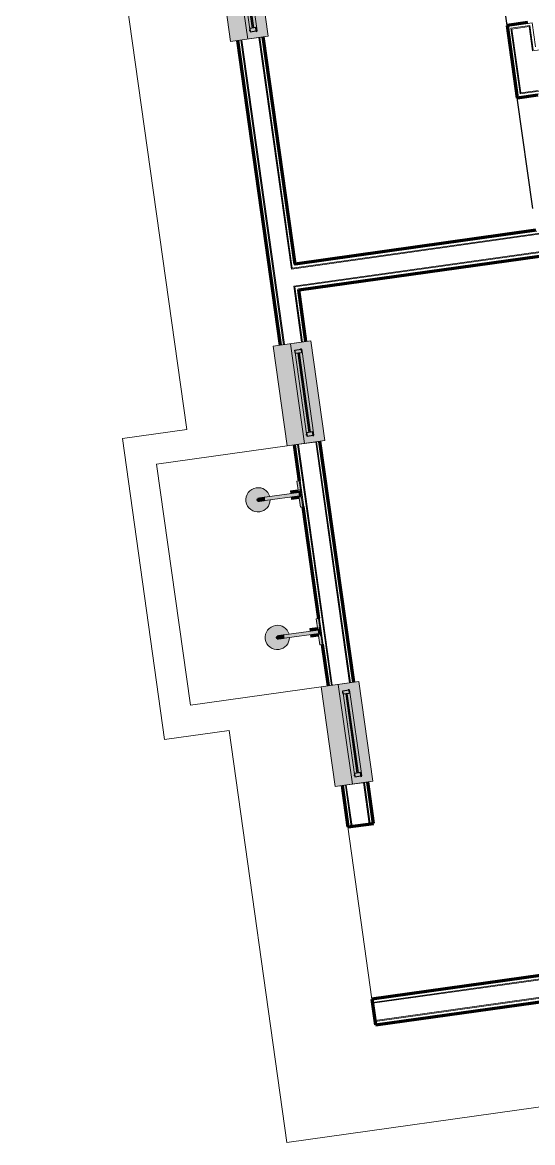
# Model space of a CAD drawing. Extents: x 1450 to 1868, y 82 to 351.
# Drawn here: x 1583.76 to 1586.12, y 210.08 to 215.23 of the extents above; entities that cross this region are included whole.
import ezdxf

# ---------------------------------------------------------------- set-up
doc = ezdxf.new("R2010")
doc.units = 0
doc.header["$LTSCALE"] = 0.5
for name, color, linetype, lineweight in [('A-FLOR', 192, 'CONTINUOUS', 9), ('A-GLAZ', 151, 'CONTINUOUS', 9), ('A-WALL', 113, 'CONTINUOUS', 30), ('P-SANR-FIXT', 6, 'CONTINUOUS', 9)]:
    doc.layers.add(name, color=color, linetype=linetype, lineweight=lineweight)

# ---------------------------------------------------------------- blocks, each defined once
blk = doc.blocks.new('Janela Maxim-air - 1 Módulo - Janela Metálica 50x60cm-3444102-Planta Baixa')
at = {"layer": 'A-GLAZ'}
h = blk.add_hatch(color=256, dxfattribs=at)
h.paths.add_polyline_path([(290, -115), (290, 104), (-290, 104), (-290, -115), (66.5, -115)], flags=0)
h.paths.add_polyline_path([(250, 5.1), (-250, 5.5), (-250, 5.5), (-250, 45.1), (250, 45.1), (250, 5.5)], flags=0)
blk.add_hatch(color=256, dxfattribs=at).paths.add_polyline_path([(250, 5.1), (250, 45.1), (-250, 45.1), (-250, 5.1), (83.4, 5.1)], flags=0)
for p, q in [((290, 104), (-290, 104)), ((-290, 104), (-290, -115)), ((-290, -75), (-290, 75)), ((290, -115), (290, 104)), ((290, -75), (290, 75)), ((-250, 5.1), (-250, 45.1)), ((-250, 45.1), (250, 45.1)), ((250, 5.1), (-250, 5.1)), ((250, 45.1), (250, 5.1)), ((-290, -15), (290, -15)), ((-290, -115), (290, -115))]:
    blk.add_line(p, q, dxfattribs=at)
at = {"layer": 'A-GLAZ', "lineweight": 25}
for p, q in [((-250, 40.5), (-255, 40.5)), ((-250, 5.5), (-250, 40.5)), ((-250, 40.5), (-230, 40.5)), ((-230, 5.5), (-250, 5.5)), ((-240, 5.5), (-240, 0.5)), ((-230, 40.5), (-230, 5.5)), ((-230, 26.5), (230, 26.5)), ((-230, 19.5), (230, 19.5)), ((250, 40.5), (230, 40.5)), ((230, 40.5), (230, 5.5)), ((230, 5.5), (250, 5.5)), ((240, 0.5), (240, 5.5)), ((250, 40.5), (255, 40.5)), ((250, 5.5), (250, 40.5))]:
    blk.add_line(p, q, dxfattribs=at)
blk = doc.blocks.new('Janela Maxim-air - 1 Módulo - Janela Metálica 50x60cm-3155715-Planta Baixa')
at = {"layer": 'A-GLAZ'}
h = blk.add_hatch(color=256, dxfattribs=at)
h.paths.add_polyline_path([(-290, 104), (-290, -115), (290, -115), (290, 104), (75, 104)], flags=0)
h.paths.add_polyline_path([(-250, 45.1), (250, 45.1), (250, 5.1), (-250, 5.5), (-250, 5.5), (-250, 44.4)], flags=0)
blk.add_hatch(color=256, dxfattribs=at).paths.add_polyline_path([(-250, 45.1), (-250, 5.1), (250, 5.1), (250, 45.1), (-158.5, 45.1)], flags=0)
for p, q in [((290, 104), (-290, 104)), ((-290, 104), (-290, -115)), ((-290, -75), (-290, 75)), ((290, -115), (290, 104)), ((290, -75), (290, 75)), ((-250, 5.1), (-250, 45.1)), ((-250, 45.1), (250, 45.1)), ((250, 5.1), (-250, 5.1)), ((250, 45.1), (250, 5.1)), ((-290, -15), (290, -15)), ((-290, -115), (290, -115))]:
    blk.add_line(p, q, dxfattribs=at)
at = {"layer": 'A-GLAZ', "lineweight": 25}
for p, q in [((-250, 40.5), (-255, 40.5)), ((-250, 5.5), (-250, 40.5)), ((-250, 40.5), (-230, 40.5)), ((-230, 5.5), (-250, 5.5)), ((-240, 5.5), (-240, 0.5)), ((-230, 40.5), (-230, 5.5)), ((-230, 26.5), (230, 26.5)), ((-230, 19.5), (230, 19.5)), ((250, 40.5), (230, 40.5)), ((230, 40.5), (230, 5.5)), ((230, 5.5), (250, 5.5)), ((240, 0.5), (240, 5.5)), ((250, 40.5), (255, 40.5)), ((250, 5.5), (250, 40.5))]:
    blk.add_line(p, q, dxfattribs=at)
blk = doc.blocks.new('Chuveiro Elétrico - de parede-169925-Planta Baixa')
at = {"layer": 'P-SANR-FIXT'}
h = blk.add_hatch(color=256, dxfattribs=at)
h.paths.add_polyline_path([(76.2, 70.6), (76.2, 84.9), (25.4, 84.4), (25, 81.7), (15.2, 81.3), (14.7, 73.8), (9.4, 73.4), (9.4, 70.6), (74.2, 70.6)], flags=0)
h.paths.add_polyline_path([(-9.4, 70.6), (-9.4, 73.8), (-15.2, 73.9), (-15.2, 81.7), (-25.4, 82.2), (-25.4, 84.9), (-76.2, 84.5), (-76.2, 70.6), (-9.5, 70.6)], flags=0)
for points in [[(25.4, 81.7), (25, 84.9), (-25.4, 84.9), (-25, 81.7), (24.5, 81.7)], [(15.2, 73.8), (14.7, 81.7), (-15.2, 81.3), (-14.7, 73.8), (14.7, 73.8)], [(9.4, -124.7), (9.1, 73.8), (-9.4, 73.6), (-9.1, -124.7), (9.1, -124.7)], [(67.1, -183.5), (69.5, -165.5), (67.1, -147.4), (60.1, -130.5), (49, -116.1), (34.5, -105), (17.7, -98), (9.4, -96.9), (9.1, -167.6), (7.1, -171.2), (5.4, -172.8), (3.4, -173.8), (1.5, -174.3), (-2.1, -174.3), (-3.9, -173.6), (-5.6, -172.6), (-7.8, -170.3), (-8.6, -168.6), (-9.3, -165.6), (-9.4, -161.2), (-9.4, -96.8), (-19.5, -98.4), (-35.3, -105), (-49.8, -116.1), (-60.9, -130.5), (-67.9, -147.4), (-70.2, -165.5), (-67.9, -183.5), (-60.9, -200.4), (-49.8, -214.8), (-35.3, -225.9), (-18.5, -232.9), (-0.4, -235.3), (17.7, -232.9), (34.5, -225.9), (49, -214.8), (60.1, -200.4), (66.8, -184.1)], [(9.1, -167.6), (9.4, -158.6), (9.1, -124.7), (-9.4, -124.7), (-9.1, -167.6), (-7.2, -171), (-5.6, -172.6), (-3.9, -173.6), (-1.1, -174.4), (1.6, -174.3), (3.4, -173.8), (6.3, -172), (7.1, -171.2), (8.5, -168.9)]]:
    blk.add_hatch(color=256, dxfattribs=at).paths.add_polyline_path(points, flags=0)
h = blk.add_hatch(color=256, dxfattribs=at)
h.paths.add_polyline_path([(25.4, 26.2), (25.4, 70.6), (9.4, 70.2), (9.4, 26.2), (24.5, 26.2)], flags=0)
h.paths.add_polyline_path([(-9.4, 26.2), (-9.8, 70.6), (-25.4, 70.6), (-25.4, 26.2), (-11.4, 26.2)], flags=0)
for p, q in [((-76.2, 84.9), (-76.2, 70.6)), ((-9.5, 70.6), (-76.2, 70.6)), ((-75.9, 84.9), (-25.6, 84.9)), ((-25.4, 84.9), (-25.4, 81.7)), ((-25.4, 84.9), (25.4, 84.9)), ((25.4, 81.7), (-25.4, 81.7)), ((-25.4, 70.6), (-25.4, 26.2)), ((-15.2, 81.7), (-15.2, 73.8)), ((15.2, 73.8), (-15.2, 73.8)), ((-9.4, 73.8), (-9.4, -124.7)), ((9.4, -124.7), (9.4, 73.8)), ((76.2, 70.6), (9.5, 70.6)), ((15.2, 73.8), (15.2, 81.7)), ((25.4, 81.7), (25.4, 84.9)), ((25.4, 26.2), (25.4, 70.6)), ((25.6, 84.9), (75.9, 84.9)), ((76.2, 70.6), (76.2, 84.9)), ((-9.4, 26.2), (-25.4, 26.2)), ((25.4, 26.2), (9.4, 26.2))]:
    blk.add_line(p, q, dxfattribs=at)
at = {"layer": 'P-SANR-FIXT', "flags": 128}
for points in [[(-9.4, -124.7), (-9.4, -126.3), (-9.4, -128), (-9.4, -129.6), (-9.4, -131.2), (-9.4, -132.8), (-9.4, -134.3), (-9.4, -135.9), (-9.4, -137.4), (-9.4, -139), (-9.4, -140.5), (-9.4, -141.9), (-9.4, -143.4), (-9.4, -144.8), (-9.4, -146.2), (-9.4, -147.5), (-9.4, -148.9), (-9.4, -150.1), (-9.4, -151.4), (-9.4, -152.6), (-9.4, -153.7), (-9.4, -154.8), (-9.4, -155.9), (-9.4, -156.9), (-9.4, -157.8), (-9.4, -158.7), (-9.4, -159.6), (-9.4, -160.4), (-9.4, -161.1), (-9.4, -161.8), (-9.4, -162.4), (-9.4, -162.9), (-9.4, -163.4), (-9.4, -163.9), (-9.4, -164.2), (-9.4, -164.5), (-9.4, -164.8), (-9.4, -165), (-9.4, -165.1), (-9.4, -165.1), (-9.4, -165.1)], [(9.4, -165.1), (9.4, -165.1), (9.4, -165), (9.4, -164.8), (9.4, -164.6), (9.4, -164.3), (9.4, -164), (9.4, -163.6), (9.4, -163.1), (9.4, -162.5), (9.4, -161.9), (9.4, -161.3), (9.4, -160.6), (9.4, -159.8), (9.4, -159), (9.4, -158.1), (9.4, -157.1), (9.4, -156.1), (9.4, -155.1), (9.4, -154), (9.4, -152.9), (9.4, -151.7), (9.4, -150.5), (9.4, -149.2), (9.4, -147.9), (9.4, -146.6), (9.4, -145.2), (9.4, -143.8), (9.4, -142.3), (9.4, -140.9), (9.4, -139.4), (9.4, -137.8), (9.4, -136.3), (9.4, -134.8), (9.4, -133.2), (9.4, -131.6), (9.4, -130), (9.4, -128.4), (9.4, -126.8), (9.4, -125.2), (9.4, -124.7)]]:
    blk.add_lwpolyline(points, dxfattribs=at)
at = {"layer": 'P-SANR-FIXT'}
for centre, radius, start, end in [((-0.4, -165.5), 69.9, 97.47359, 180), ((-0.4, -165.5), 69.9, 360, 81.87828), ((-0.4, -165.5), 69.9, 180, 360), ((0, -165.1), 9.4, 345, 360), ((0, -165.1), 9.4, 360, 5.36273)]:
    blk.add_arc(centre, radius, start, end, dxfattribs=at)

msp = doc.modelspace()

# ---------------------------------------------------------------- linework, layer by layer
at = {"layer": 'A-FLOR'}
for p, q in [((1583.7644, 218.7498), (1584.522, 213.3589)), ((1584.522, 213.3589), (1584.225, 213.3172)), ((1584.225, 213.3172), (1584.4198, 211.9309)), ((1584.3831, 213.198), (1584.9851, 213.2827)), ((1584.539, 212.089), (1584.3831, 213.198)), ((1585.141, 212.1736), (1584.539, 212.089)), ((1584.4198, 211.9309), (1584.7169, 211.9726)), ((1584.7169, 211.9726), (1584.9835, 210.0753)), ((1585.264, 211.5284), (1585.3753, 210.7363)), ((1584.9835, 210.0753), (1590.7269, 210.8825))]:
    msp.add_line(p, q, dxfattribs=at)
at = {"layer": 'A-WALL'}
for p, q in [((1585.9975, 215.2191), (1585.9258, 215.7293)), ((1586.116, 214.3754), (1586.0443, 214.8856))]:
    msp.add_line(p, q, dxfattribs=at)
at = {"layer": 'A-WALL', "lineweight": 9}
for p, q in [((1586.115, 215.1015), (1587.3429, 215.2741)), ((1586.1129, 215.2313), (1586.002, 215.2157)), ((1586.002, 215.2157), (1586.0477, 214.8901)), ((1586.1027, 215.2178), (1586.0155, 215.2055)), ((1586.1184, 215.1061), (1586.1027, 215.2178)), ((1586.1286, 215.1196), (1586.1129, 215.2313)), ((1584.8542, 215.1627), (1585.004, 214.0972)), ((1584.8582, 215.1632), (1585.0074, 214.1017)), ((1584.8701, 215.1649), (1585.0176, 214.1152)), ((1586.0155, 215.2055), (1586.0579, 214.9037)), ((1586.0993, 215.2132), (1586.02, 215.2021)), ((1586.02, 215.2021), (1586.0614, 214.9082)), ((1586.115, 215.1015), (1586.0993, 215.2132)), ((1584.756, 215.1489), (1584.9531, 213.7467)), ((1584.771, 215.151), (1584.9681, 213.7488)), ((1584.775, 215.1515), (1584.9721, 213.7494)), ((1586.0477, 214.8901), (1586.1586, 214.9057)), ((1586.0579, 214.9037), (1586.1451, 214.9159)), ((1586.0614, 214.9082), (1586.1406, 214.9193)), ((1586.1526, 214.2586), (1585.004, 214.0972)), ((1586.1481, 214.262), (1585.0074, 214.1017)), ((1586.1346, 214.2722), (1585.0176, 214.1152)), ((1586.1638, 214.1794), (1585.0151, 214.018)), ((1586.1604, 214.1749), (1585.0196, 214.0146)), ((1586.1502, 214.1613), (1585.0332, 214.0043)), ((1585.0151, 214.018), (1585.0513, 213.7605)), ((1585.0196, 214.0146), (1585.0552, 213.7611)), ((1585.0332, 214.0043), (1585.0671, 213.7627)), ((1585.0208, 213.2877), (1585.1767, 212.1786)), ((1585.0327, 213.2893), (1585.1886, 212.1803)), ((1585.0366, 213.2899), (1585.1925, 212.1808)), ((1585.1159, 213.301), (1585.2717, 212.192)), ((1585.1198, 213.3016), (1585.2757, 212.1925)), ((1585.1317, 213.3033), (1585.2876, 212.1942)), ((1585.2381, 211.7187), (1585.2648, 211.5286)), ((1585.2531, 211.7208), (1585.2798, 211.5307)), ((1585.2571, 211.7214), (1585.2838, 211.5312)), ((1585.3363, 211.7325), (1585.363, 211.5424)), ((1585.3403, 211.733), (1585.367, 211.5429)), ((1585.3553, 211.7352), (1585.382, 211.545)), ((1586.7433, 210.9277), (1585.3754, 210.7355)), ((1586.7454, 210.9127), (1585.3776, 210.7204)), ((1586.746, 210.9087), (1585.3781, 210.7165)), ((1586.7571, 210.8295), (1585.3893, 210.6372)), ((1586.7577, 210.8255), (1585.3898, 210.6333)), ((1586.7598, 210.8105), (1585.3919, 210.6182))]:
    msp.add_line(p, q, dxfattribs=at)
at = {"layer": 'A-WALL', "lineweight": 70}
for p, q in [((1586.0933, 215.2326), (1585.9975, 215.2191)), ((1585.9975, 215.2191), (1586.0443, 214.8856)), ((1585.021, 214.1198), (1584.874, 215.1655)), ((1584.7552, 215.1488), (1584.9523, 213.7466)), ((1586.0443, 214.8856), (1586.1402, 214.8991)), ((1586.1301, 214.2756), (1585.021, 214.1198)), ((1585.0377, 214.0009), (1586.1468, 214.1568)), ((1585.0711, 213.7633), (1585.0377, 214.0009)), ((1585.0168, 213.2871), (1585.04, 213.122)), ((1585.2915, 212.1947), (1585.1357, 213.3038)), ((1585.0568, 213.0026), (1585.1291, 212.4883)), ((1585.1459, 212.3688), (1585.1727, 212.178)), ((1585.2373, 211.7186), (1585.264, 211.5284)), ((1585.3828, 211.5451), (1585.3561, 211.7353)), ((1585.264, 211.5284), (1585.3828, 211.5451)), ((1586.7432, 210.9285), (1585.3753, 210.7363)), ((1585.392, 210.6174), (1586.7599, 210.8097)), ((1585.3753, 210.7363), (1585.392, 210.6174))]:
    msp.add_line(p, q, dxfattribs=at)

# ---------------------------------------------------------------- block references
at = {"layer": 'A-GLAZ', "xscale": 0.0007999752940811874, "yscale": 0.0007999752940811874, "zscale": 0.0007999752940811874, "rotation": 277.9999999999991}
for name, p in [('Janela Maxim-air - 1 Módulo - Janela Metálica 50x60cm-3444102-Planta Baixa', (1584.7823, 215.3868)), ('Janela Maxim-air - 1 Módulo - Janela Metálica 50x60cm-3444102-Planta Baixa', (1585.044, 213.5252)), ('Janela Maxim-air - 1 Módulo - Janela Metálica 50x60cm-3155715-Planta Baixa', (1585.2644, 211.9567))]:
    msp.add_blockref(name, p, dxfattribs=at)
at = {"layer": 'P-SANR-FIXT', "xscale": 0.0007999752940811876, "yscale": 0.0007999752940811876, "zscale": 0.0007999752940811876, "rotation": 277.9999999999992}
for p in [(1584.9812, 213.0528), (1585.0703, 212.4191)]:
    msp.add_blockref('Chuveiro Elétrico - de parede-169925-Planta Baixa', p, dxfattribs=at)

doc.saveas('drawing.dxf')
